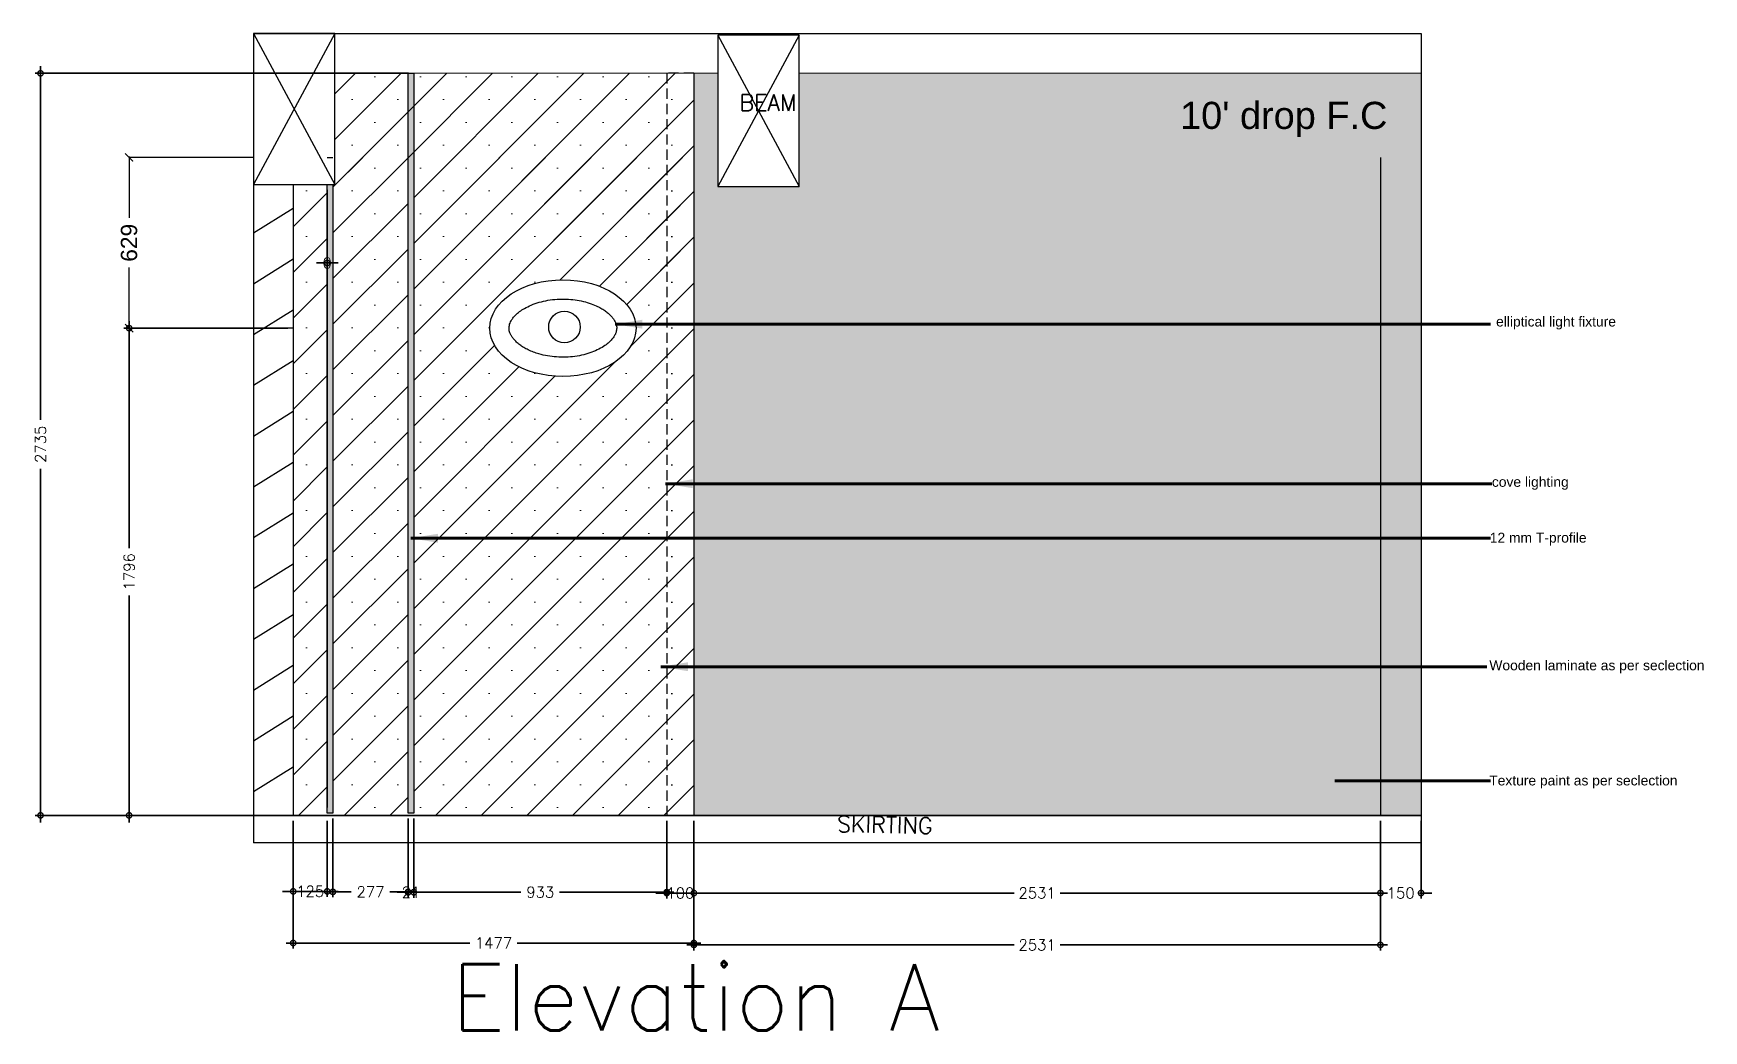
# Model space of a CAD drawing. Header units: millimetres. Extents: x 1464389 to 1998638, y -29162 to 256806.
# Drawn here: x 1541103 to 1547260, y 135130 to 138806 of the extents above; entities that cross this region are included whole.
import ezdxf

# ---------------------------------------------------------------- set-up
doc = ezdxf.new("R2010")
doc.units = ezdxf.units.MM
doc.header["$LTSCALE"] = 15
doc.header["$PDMODE"] = 35
doc.linetypes.add('DASHED2', pattern=[0.375, 0.25, -0.125])
doc.layers.get('0').update_dxf_attribs({"lineweight": 5})
for name, color, linetype in [('A-ELEV-XTHK', 2, 'Continuous'), ('Layer 1', 7, 'Continuous'), ('Text', 250, 'Continuous')]:
    doc.layers.add(name, color=color, linetype=linetype)
for name, color, linetype, lineweight in [('dimension', 1, 'Continuous', 25), ('false ceiling', 124, 'Continuous', 9), ('Furnituree', 11, 'Continuous', 35), ('leader', 10, 'Continuous', 18), ('ledge wall line', 252, 'Continuous', 13), ('LS_DR_TEXT', 7, 'Continuous', 13)]:
    doc.layers.add(name, color=color, linetype=linetype, lineweight=lineweight)
doc.styles.add('ARIAL', font='arial.ttf')
doc.styles.add('ROMANS', font='romans.shx')
doc.dimstyles.new('MD50', dxfattribs={"dimscale": 50, "dimtxt": 1.9, "dimasz": 1.3, "dimexe": 1.3, "dimexo": 2.38, "dimgap": 1, "dimtad": 1, "dimdec": 0, "dimzin": 3, "dimdsep": 46, "dimtxsty": 'ROMANS', "dimblk": 'OBLIQUE', "dimcen": -1.9, "dimdle": 1.3, "dimclrd": 150, "dimclre": 150, "dimclrt": 256, "dimadec": 0, "dimazin": 0, "dimtfac": 1, "dimtdec": 0, "dimtix": 1, "dimtmove": 2, "dimatfit": 3, "dimfxl": 1, "dimtolj": 1, "dimtzin": 3, "dimarcsym": 0})
doc.dimstyles.new('SC-25', dxfattribs={"dimtxt": 60, "dimasz": 30, "dimexe": 0, "dimexo": 0, "dimgap": 25, "dimtad": 0, "dimdec": 0, "dimzin": 0, "dimdsep": 46, "dimtxsty": 'ARIAL', "dimblk": 'ARCHTICK', "dimcen": 0.09, "dimdle": 3, "dimclrd": 251, "dimclre": 251, "dimclrt": 1, "dimadec": 0, "dimazin": 0, "dimtfac": 1, "dimtdec": 0, "dimtofl": 0, "dimtmove": 0, "dimatfit": 2, "dimfxl": 100, "dimtolj": 1, "dimtzin": 0, "dimarcsym": 0})
pattern_1 = [(45, (796692.12, 358718.49), (-84.189901, 84.189901), []), (45, (796776.31, 358718.49), (-84.189901, 84.189901), [0, -119.0625])]

# ---------------------------------------------------------------- blocks, each defined once
blk = doc.blocks.new('_DotSmall')
at = {"color": 0, "linetype": 'ByBlock', "const_width": 0.5}
blk.add_lwpolyline([(-0.0625, 0, 1), (0.0625, 0, 1)], format="xyb", close=True, dxfattribs=at)
blk = doc.blocks.new('*D2158')
at = {"layer": 'Defpoints', "color": 0, "ltscale": 0.25, "transparency": 16777216}
for p in [(1542061, 137719.4), (1541456.1, 135923.3), (1543055.2, 135923.3)]:
    blk.add_point(p, dxfattribs=at)
at = {"layer": 'Furnituree', "ltscale": 0.25, "transparency": 16777216}
for p, q in [((1541456.1, 137745.4), (1541456.1, 136908.9)), ((1541456.1, 135897.3), (1541456.1, 136733.7))]:
    blk.add_line(p, q, dxfattribs=at)
at = {"layer": 'Furnituree', "color": 8, "ltscale": 0.25, "transparency": 16777216}
for p, q in [((1542041, 137719.4), (1541436.1, 137719.4)), ((1543035.2, 135923.3), (1541436.1, 135923.3))]:
    blk.add_line(p, q, dxfattribs=at)
at = {"layer": 'Furnituree', "ltscale": 0.25, "transparency": 16777216, "xscale": 40, "yscale": 40, "zscale": 40}
for p, rotation in [((1541456.1, 137719.4), 90), ((1541456.1, 135923.3), 270)]:
    blk.add_blockref('_DotSmall', p, dxfattribs=dict(at, rotation=rotation))
at = {"layer": 'Furnituree', "color": 1, "ltscale": 0.25, "transparency": 16777216, "insert": (1541456.1, 136821.3), "char_height": 40, "attachment_point": 5, "rotation": 90, "style": 'ROMANS'}
blk.add_mtext('\\A1;1796', dxfattribs=at)
blk = doc.blocks.new('_ArchTick')
at = {"color": 0, "linetype": 'ByBlock', "const_width": 0.15}
blk.add_lwpolyline([(-0.5, -0.5), (0.5, 0.5)], dxfattribs=at)
blk = doc.blocks.new('*D1597')
at = {"layer": 'Defpoints', "color": 0, "ltscale": 0.25, "transparency": 16777216}
for p in [(1541456.1, 138348.7), (1541914.6, 138348.7), (1542061, 137719.4)]:
    blk.add_point(p, dxfattribs=at)
at = {"layer": 'dimension', "color": 251, "lineweight": -2, "ltscale": 0.25, "transparency": 16777216}
for p, q in [((1541456.1, 138351.7), (1541456.1, 138125.5)), ((1541914.6, 138348.7), (1541456.1, 138348.7)), ((1541456.1, 137716.4), (1541456.1, 137942.5)), ((1542061, 137719.4), (1541456.1, 137719.4))]:
    blk.add_line(p, q, dxfattribs=at)
at = {"layer": 'dimension', "color": 251, "lineweight": -2, "ltscale": 0.25, "transparency": 16777216, "xscale": 30, "yscale": 30, "zscale": 30}
for p, rotation in [((1541456.1, 138348.7), 90), ((1541456.1, 137719.4), 270)]:
    blk.add_blockref('_ArchTick', p, dxfattribs=dict(at, rotation=rotation))
at = {"layer": 'dimension', "color": 1, "ltscale": 0.25, "transparency": 16777216, "insert": (1541456.1, 138034), "char_height": 60, "attachment_point": 5, "rotation": 90, "style": 'ARIAL'}
blk.add_mtext('\\A1;629', dxfattribs=at)
blk = doc.blocks.new('*D2159')
at = {"layer": 'Defpoints', "color": 0, "ltscale": 0.25, "transparency": 16777216}
for p in [(1542505.5, 138658.7), (1541129.6, 135923.3), (1542505.5, 135923.3)]:
    blk.add_point(p, dxfattribs=at)
at = {"layer": 'Furnituree', "color": 8, "ltscale": 0.25, "transparency": 16777216}
for p, q in [((1542485.5, 138658.7), (1541109.6, 138658.7)), ((1542485.5, 135923.3), (1541109.6, 135923.3))]:
    blk.add_line(p, q, dxfattribs=at)
at = {"layer": 'Furnituree', "ltscale": 0.25, "transparency": 16777216}
for p, q in [((1541129.6, 138684.7), (1541129.6, 137381.4)), ((1541129.6, 135897.3), (1541129.6, 137200.5))]:
    blk.add_line(p, q, dxfattribs=at)
at = {"layer": 'Furnituree', "ltscale": 0.25, "transparency": 16777216, "xscale": 40, "yscale": 40, "zscale": 40}
for p, rotation in [((1541129.6, 138658.7), 90), ((1541129.6, 135923.3), 270)]:
    blk.add_blockref('_DotSmall', p, dxfattribs=dict(at, rotation=rotation))
at = {"layer": 'Furnituree', "color": 1, "ltscale": 0.25, "transparency": 16777216, "insert": (1541129.6, 137291), "char_height": 40, "attachment_point": 5, "rotation": 90, "style": 'ROMANS'}
blk.add_mtext('\\A1;2735', dxfattribs=at)
blk = doc.blocks.new('*D2160')
at = {"layer": 'Defpoints', "color": 0, "ltscale": 0.25, "transparency": 16777216}
for p in [(1542061, 135923.3), (1542186.4, 135923.3), (1542186.4, 135643.1)]:
    blk.add_point(p, dxfattribs=at)
at = {"layer": 'Furnituree', "color": 8, "ltscale": 0.25, "transparency": 16777216}
for p, q in [((1542061, 135903.3), (1542061, 135623.1)), ((1542186.4, 135903.3), (1542186.4, 135623.1))]:
    blk.add_line(p, q, dxfattribs=at)
at = {"layer": 'Furnituree', "ltscale": 0.25, "transparency": 16777216}
for p, q in [((1542061, 135643.1), (1542021, 135643.1)), ((1542061, 135643.1), (1542186.4, 135643.1)), ((1542186.4, 135643.1), (1542226.4, 135643.1))]:
    blk.add_line(p, q, dxfattribs=at)
at = {"layer": 'Furnituree', "ltscale": 0.25, "transparency": 16777216, "xscale": 40, "yscale": 40, "zscale": 40}
blk.add_blockref('_DotSmall', (1542061, 135643.1), dxfattribs=at)
at = {"layer": 'Furnituree', "ltscale": 0.25, "transparency": 16777216, "xscale": 40, "yscale": 40, "zscale": 40, "rotation": 180}
blk.add_blockref('_DotSmall', (1542186.4, 135643.1), dxfattribs=at)
at = {"layer": 'Furnituree', "color": 1, "ltscale": 0.25, "transparency": 16777216, "insert": (1542123.7, 135643.1), "char_height": 40, "attachment_point": 5, "style": 'ROMANS'}
blk.add_mtext('\\A1;125', dxfattribs=at)
blk = doc.blocks.new('*D2161')
at = {"layer": 'Defpoints', "color": 0, "ltscale": 0.25, "transparency": 16777216}
for p in [(1542186.4, 138248.7), (1542186.4, 137959.6), (1542186.4, 135932)]:
    blk.add_point(p, dxfattribs=at)
at = {"layer": 'Furnituree', "color": 8, "ltscale": 0.25, "transparency": 16777216}
for p, q in [((1542186.4, 138228.7), (1542186.4, 137939.6)), ((1542186.4, 135952), (1542186.4, 137979.6))]:
    blk.add_line(p, q, dxfattribs=at)
at = {"layer": 'Furnituree', "ltscale": 0.25, "transparency": 16777216}
for q in [(1542146.4, 137959.6), (1542226.4, 137959.6)]:
    blk.add_line((1542186.4, 137959.6), q, dxfattribs=at)
at = {"layer": 'Furnituree', "ltscale": 0.25, "transparency": 16777216, "xscale": 40, "yscale": 40, "zscale": 40}
blk.add_blockref('_DotSmall', (1542186.4, 137959.6), dxfattribs=at)
at = {"layer": 'Furnituree', "ltscale": 0.25, "transparency": 16777216, "xscale": 40, "yscale": 40, "zscale": 40, "rotation": 180}
blk.add_blockref('_DotSmall', (1542186.4, 137959.6), dxfattribs=at)
at = {"layer": 'Furnituree', "color": 1, "ltscale": 0.25, "transparency": 16777216, "insert": (1542186.4, 137959.6), "char_height": 40, "attachment_point": 5, "style": 'ROMANS'}
blk.add_mtext('\\A1;0', dxfattribs=at)
blk = doc.blocks.new('*D2162')
at = {"layer": 'Defpoints', "color": 0, "ltscale": 0.25, "transparency": 16777216}
for p in [(1542207.4, 135932), (1542484.5, 135932), (1542484.5, 135641.3)]:
    blk.add_point(p, dxfattribs=at)
at = {"layer": 'Furnituree', "color": 8, "ltscale": 0.25, "transparency": 16777216}
for p, q in [((1542207.4, 135912), (1542207.4, 135621.3)), ((1542484.5, 135912), (1542484.5, 135621.3))]:
    blk.add_line(p, q, dxfattribs=at)
at = {"layer": 'Furnituree', "ltscale": 0.25, "transparency": 16777216}
for p, q in [((1542181.4, 135641.3), (1542274.5, 135641.3)), ((1542510.5, 135641.3), (1542417.4, 135641.3))]:
    blk.add_line(p, q, dxfattribs=at)
at = {"layer": 'Furnituree', "ltscale": 0.25, "transparency": 16777216, "xscale": 40, "yscale": 40, "zscale": 40, "rotation": 180}
blk.add_blockref('_DotSmall', (1542207.4, 135641.3), dxfattribs=at)
at = {"layer": 'Furnituree', "ltscale": 0.25, "transparency": 16777216, "xscale": 40, "yscale": 40, "zscale": 40}
blk.add_blockref('_DotSmall', (1542484.5, 135641.3), dxfattribs=at)
at = {"layer": 'Furnituree', "color": 1, "ltscale": 0.25, "transparency": 16777216, "insert": (1542345.9, 135641.3), "char_height": 40, "attachment_point": 5, "style": 'ROMANS'}
blk.add_mtext('\\A1;277', dxfattribs=at)
blk = doc.blocks.new('*D2163')
at = {"layer": 'Defpoints', "color": 0, "ltscale": 0.25, "transparency": 16777216}
for p in [(1542484.5, 135932), (1542505.5, 135932), (1542505.5, 135639.7)]:
    blk.add_point(p, dxfattribs=at)
at = {"layer": 'Furnituree', "color": 8, "ltscale": 0.25, "transparency": 16777216}
for p, q in [((1542484.5, 135912), (1542484.5, 135619.7)), ((1542505.5, 135912), (1542505.5, 135619.7))]:
    blk.add_line(p, q, dxfattribs=at)
at = {"layer": 'Furnituree', "ltscale": 0.25, "transparency": 16777216}
for p, q in [((1542484.5, 135639.7), (1542444.5, 135639.7)), ((1542484.5, 135639.7), (1542505.5, 135639.7)), ((1542505.5, 135639.7), (1542545.5, 135639.7))]:
    blk.add_line(p, q, dxfattribs=at)
at = {"layer": 'Furnituree', "ltscale": 0.25, "transparency": 16777216, "xscale": 40, "yscale": 40, "zscale": 40}
blk.add_blockref('_DotSmall', (1542484.5, 135639.7), dxfattribs=at)
at = {"layer": 'Furnituree', "ltscale": 0.25, "transparency": 16777216, "xscale": 40, "yscale": 40, "zscale": 40, "rotation": 180}
blk.add_blockref('_DotSmall', (1542505.5, 135639.7), dxfattribs=at)
at = {"layer": 'Furnituree', "color": 1, "ltscale": 0.25, "transparency": 16777216, "insert": (1542495, 135639.7), "char_height": 40, "attachment_point": 5, "style": 'ROMANS'}
blk.add_mtext('\\A1;21', dxfattribs=at)
blk = doc.blocks.new('*D2164')
at = {"layer": 'Defpoints', "color": 0, "ltscale": 0.25, "transparency": 16777216}
for p in [(1542505.5, 135923.3), (1543438.1, 135923.3), (1543438.1, 135640.4)]:
    blk.add_point(p, dxfattribs=at)
at = {"layer": 'Furnituree', "color": 8, "ltscale": 0.25, "transparency": 16777216}
for p, q in [((1542505.5, 135903.3), (1542505.5, 135620.4)), ((1543438.1, 135903.3), (1543438.1, 135620.4))]:
    blk.add_line(p, q, dxfattribs=at)
at = {"layer": 'Furnituree', "ltscale": 0.25, "transparency": 16777216}
for p, q in [((1542479.5, 135640.4), (1542900.3, 135640.4)), ((1543464.1, 135640.4), (1543043.2, 135640.4))]:
    blk.add_line(p, q, dxfattribs=at)
at = {"layer": 'Furnituree', "ltscale": 0.25, "transparency": 16777216, "xscale": 40, "yscale": 40, "zscale": 40, "rotation": 180}
blk.add_blockref('_DotSmall', (1542505.5, 135640.4), dxfattribs=at)
at = {"layer": 'Furnituree', "ltscale": 0.25, "transparency": 16777216, "xscale": 40, "yscale": 40, "zscale": 40}
blk.add_blockref('_DotSmall', (1543438.1, 135640.4), dxfattribs=at)
at = {"layer": 'Furnituree', "color": 1, "ltscale": 0.25, "transparency": 16777216, "insert": (1542971.8, 135640.4), "char_height": 40, "attachment_point": 5, "style": 'ROMANS'}
blk.add_mtext('\\A1;933', dxfattribs=at)
blk = doc.blocks.new('*D2165')
at = {"layer": 'Defpoints', "color": 0, "ltscale": 0.25, "transparency": 16777216}
for p in [(1543438.1, 135923.3), (1543538.1, 135923.3), (1543538.1, 135637)]:
    blk.add_point(p, dxfattribs=at)
at = {"layer": 'Furnituree', "color": 8, "ltscale": 0.25, "transparency": 16777216}
for p, q in [((1543438.1, 135903.3), (1543438.1, 135617)), ((1543538.1, 135903.3), (1543538.1, 135617))]:
    blk.add_line(p, q, dxfattribs=at)
at = {"layer": 'Furnituree', "ltscale": 0.25, "transparency": 16777216}
for p, q in [((1543438.1, 135637), (1543398.1, 135637)), ((1543438.1, 135637), (1543538.1, 135637)), ((1543538.1, 135637), (1543578.1, 135637))]:
    blk.add_line(p, q, dxfattribs=at)
at = {"layer": 'Furnituree', "ltscale": 0.25, "transparency": 16777216, "xscale": 40, "yscale": 40, "zscale": 40}
blk.add_blockref('_DotSmall', (1543438.1, 135637), dxfattribs=at)
at = {"layer": 'Furnituree', "ltscale": 0.25, "transparency": 16777216, "xscale": 40, "yscale": 40, "zscale": 40, "rotation": 180}
blk.add_blockref('_DotSmall', (1543538.1, 135637), dxfattribs=at)
at = {"layer": 'Furnituree', "color": 1, "ltscale": 0.25, "transparency": 16777216, "insert": (1543488.1, 135637), "char_height": 40, "attachment_point": 5, "style": 'ROMANS'}
blk.add_mtext('\\A1;100', dxfattribs=at)
blk = doc.blocks.new('*D2166')
at = {"layer": 'Defpoints', "color": 0, "ltscale": 0.25, "transparency": 16777216}
for p in [(1543538.1, 135923.3), (1546068.8, 135923.3), (1546068.8, 135637)]:
    blk.add_point(p, dxfattribs=at)
at = {"layer": 'Furnituree', "color": 8, "ltscale": 0.25, "transparency": 16777216}
for p, q in [((1543538.1, 135903.3), (1543538.1, 135617)), ((1546068.8, 135903.3), (1546068.8, 135617))]:
    blk.add_line(p, q, dxfattribs=at)
at = {"layer": 'Furnituree', "ltscale": 0.25, "transparency": 16777216}
for p, q in [((1543512.1, 135637), (1544718.7, 135637)), ((1546094.8, 135637), (1544888.2, 135637))]:
    blk.add_line(p, q, dxfattribs=at)
at = {"layer": 'Furnituree', "ltscale": 0.25, "transparency": 16777216, "xscale": 40, "yscale": 40, "zscale": 40, "rotation": 180}
blk.add_blockref('_DotSmall', (1543538.1, 135637), dxfattribs=at)
at = {"layer": 'Furnituree', "ltscale": 0.25, "transparency": 16777216, "xscale": 40, "yscale": 40, "zscale": 40}
blk.add_blockref('_DotSmall', (1546068.8, 135637), dxfattribs=at)
at = {"layer": 'Furnituree', "color": 1, "ltscale": 0.25, "transparency": 16777216, "insert": (1544803.4, 135637), "char_height": 40, "attachment_point": 5, "style": 'ROMANS'}
blk.add_mtext('\\A1;2531', dxfattribs=at)
blk = doc.blocks.new('*D2167')
at = {"layer": 'Defpoints', "color": 0, "ltscale": 0.25, "transparency": 16777216}
for p in [(1546068.8, 135923.3), (1546218.8, 135923.3), (1546218.8, 135637)]:
    blk.add_point(p, dxfattribs=at)
at = {"layer": 'Furnituree', "color": 8, "ltscale": 0.25, "transparency": 16777216}
for p, q in [((1546068.8, 135903.3), (1546068.8, 135617)), ((1546218.8, 135903.3), (1546218.8, 135617))]:
    blk.add_line(p, q, dxfattribs=at)
at = {"layer": 'Furnituree', "ltscale": 0.25, "transparency": 16777216}
for p, q in [((1546068.8, 135637), (1546028.8, 135637)), ((1546068.8, 135637), (1546075.2, 135637)), ((1546218.8, 135637), (1546212.4, 135637)), ((1546218.8, 135637), (1546258.8, 135637))]:
    blk.add_line(p, q, dxfattribs=at)
at = {"layer": 'Furnituree', "ltscale": 0.25, "transparency": 16777216, "xscale": 40, "yscale": 40, "zscale": 40}
blk.add_blockref('_DotSmall', (1546068.8, 135637), dxfattribs=at)
at = {"layer": 'Furnituree', "ltscale": 0.25, "transparency": 16777216, "xscale": 40, "yscale": 40, "zscale": 40, "rotation": 180}
blk.add_blockref('_DotSmall', (1546218.8, 135637), dxfattribs=at)
at = {"layer": 'Furnituree', "color": 1, "ltscale": 0.25, "transparency": 16777216, "insert": (1546143.8, 135637), "char_height": 40, "attachment_point": 5, "style": 'ROMANS'}
blk.add_mtext('\\A1;150', dxfattribs=at)
blk = doc.blocks.new('*D1598')
at = {"layer": 'Defpoints', "color": 0, "ltscale": 0.25, "transparency": 16777216}
for p in [(1542061, 135923.3), (1543538.1, 135923.3), (1543538.1, 135452.8)]:
    blk.add_point(p, dxfattribs=at)
at = {"layer": 'Furnituree', "color": 8, "ltscale": 0.25, "transparency": 16777216}
for p, q in [((1542061, 135903.3), (1542061, 135432.8)), ((1543538.1, 135903.3), (1543538.1, 135432.8))]:
    blk.add_line(p, q, dxfattribs=at)
at = {"layer": 'Furnituree', "ltscale": 0.25, "transparency": 16777216}
for p, q in [((1542035, 135452.8), (1542711.9, 135452.8)), ((1543564.1, 135452.8), (1542887.2, 135452.8))]:
    blk.add_line(p, q, dxfattribs=at)
at = {"layer": 'Furnituree', "ltscale": 0.25, "transparency": 16777216, "xscale": 40, "yscale": 40, "zscale": 40, "rotation": 180}
blk.add_blockref('_DotSmall', (1542061, 135452.8), dxfattribs=at)
at = {"layer": 'Furnituree', "ltscale": 0.25, "transparency": 16777216, "xscale": 40, "yscale": 40, "zscale": 40}
blk.add_blockref('_DotSmall', (1543538.1, 135452.8), dxfattribs=at)
at = {"layer": 'Furnituree', "color": 1, "ltscale": 0.25, "transparency": 16777216, "insert": (1542799.5, 135452.8), "char_height": 40, "attachment_point": 5, "style": 'ROMANS'}
blk.add_mtext('\\A1;1477', dxfattribs=at)
blk = doc.blocks.new('*D1599')
at = {"layer": 'Defpoints', "color": 0, "ltscale": 0.25, "transparency": 16777216}
for p in [(1543538.1, 135923.3), (1546068.8, 135923.3), (1546068.8, 135445.8)]:
    blk.add_point(p, dxfattribs=at)
at = {"layer": 'Furnituree', "color": 8, "ltscale": 0.25, "transparency": 16777216}
for p, q in [((1543538.1, 135903.3), (1543538.1, 135425.8)), ((1546068.8, 135903.3), (1546068.8, 135425.8))]:
    blk.add_line(p, q, dxfattribs=at)
at = {"layer": 'Furnituree', "ltscale": 0.25, "transparency": 16777216}
for p, q in [((1543512.1, 135445.8), (1544718.7, 135445.8)), ((1546094.8, 135445.8), (1544888.2, 135445.8))]:
    blk.add_line(p, q, dxfattribs=at)
at = {"layer": 'Furnituree', "ltscale": 0.25, "transparency": 16777216, "xscale": 40, "yscale": 40, "zscale": 40, "rotation": 180}
blk.add_blockref('_DotSmall', (1543538.1, 135445.8), dxfattribs=at)
at = {"layer": 'Furnituree', "ltscale": 0.25, "transparency": 16777216, "xscale": 40, "yscale": 40, "zscale": 40}
blk.add_blockref('_DotSmall', (1546068.8, 135445.8), dxfattribs=at)
at = {"layer": 'Furnituree', "color": 1, "ltscale": 0.25, "transparency": 16777216, "insert": (1544803.4, 135445.8), "char_height": 40, "attachment_point": 5, "style": 'ROMANS'}
blk.add_mtext('\\A1;2531', dxfattribs=at)
blk = doc.blocks.new('_Oblique')
at = {"color": 0, "linetype": 'ByBlock', "lineweight": -2}
blk.add_line((-0.5, -0.5), (0.5, 0.5), dxfattribs=at)

msp = doc.modelspace()

# ---------------------------------------------------------------- hatches: boundary and pattern name
at = {"layer": 'Layer 1', "ltscale": 0.25, "true_color": 0xae9142}
h = msp.add_hatch(color=55, dxfattribs=at)
h.dxf.hatch_style = 1
h.paths.add_polyline_path([(1542505.5, 138658.7), (1542484.5, 138658.7), (1542484.5, 135932), (1542505.5, 135932)])
at = {"layer": 'Layer 1', "ltscale": 0.25}
h = msp.add_hatch(dxfattribs=at)
h.set_pattern_fill('SACNCR', color=36, scale=50)
h.set_pattern_definition(pattern_1)
h.paths.add_polyline_path([(1543538.1, 138348.7), (1543438.1, 138348.7), (1543438.1, 135923.3), (1543538.1, 135923.3)])
at = {"layer": 'Layer 1', "ltscale": 0.25, "true_color": 0xae9142}
h = msp.add_hatch(color=55, dxfattribs=at)
h.dxf.hatch_style = 1
h.paths.add_polyline_path([(1542207.4, 138248.7), (1542186.4, 138248.7), (1542186.4, 137928.9, 0.008087), (1542207.4, 137931.5)])
h.paths.add_polyline_path([(1542207.4, 137931.5, -0.008087), (1542186.4, 137928.9), (1542186.4, 135932), (1542207.4, 135932)])
at = {"layer": 'ledge wall line', "ltscale": 0.25}
h = msp.add_hatch(dxfattribs=at)
h.set_pattern_fill('SACNCR', color=36, scale=50)
h.set_pattern_definition(pattern_1)
h.paths.add_polyline_path([(1543438.1, 138658.7), (1542214.6, 138658.7), (1542214.6, 138248.7), (1542207.4, 138248.7), (1542207.4, 135932), (1542186.4, 135932), (1542186.4, 138248.7), (1542061, 138248.7), (1542061, 135923.3), (1543438.1, 135923.3)])
edge = h.paths.add_edge_path(flags=16)
edge.add_ellipse((1543055.2, 137719.4), major_axis=(-269.6, 0), ratio=0.661404, start_angle=0, end_angle=360)
h.paths.add_polyline_path([(1542505.5, 138348.7), (1542505.5, 135932), (1542484.5, 135932), (1542484.5, 138348.7)], flags=16)
edge = h.paths.add_edge_path(flags=0)
edge.add_spline(control_points=[(1543055.2, 137826.5), (1543048.2, 137826.5), (1543041.2, 137826.3), (1543022.7, 137825.2), (1543011.3, 137823.8), (1542989.2, 137820.1), (1542978.4, 137817.7), (1542957.8, 137811.8), (1542948, 137808.4), (1542929.7, 137800.7), (1542921.1, 137796.5), (1542906.9, 137788.3), (1542901.1, 137784.4), (1542890.4, 137776.5), (1542885.7, 137772.4), (1542877.4, 137764.3), (1542873.9, 137760.2), (1542868.4, 137753), (1542866.3, 137749.8), (1542862.8, 137743.6), (1542861.4, 137740.6), (1542859.2, 137734.8), (1542858.4, 137732.1), (1542857.2, 137726.8), (1542856.9, 137724.2), (1542856.7, 137719.1), (1542856.8, 137716.5), (1542857.4, 137711.3), (1542857.9, 137708.7), (1542859.4, 137703.2), (1542860.5, 137700.4), (1542863.2, 137694.4), (1542864.9, 137691.3), (1542869, 137684.9), (1542871.4, 137681.7), (1542877, 137675), (1542880.3, 137671.6), (1542887.6, 137664.8), (1542891.7, 137661.4), (1542900.6, 137654.7), (1542905.5, 137651.4), (1542916, 137645.1), (1542921.7, 137642.1), (1542933.6, 137636.4), (1542939.9, 137633.7), (1542953.1, 137628.7), (1542960, 137626.4), (1542977.2, 137621.4), (1542987.8, 137619), (1543009.5, 137615.2), (1543020.6, 137613.8), (1543043.2, 137612.3), (1543054.6, 137612.1), (1543077.3, 137612.8), (1543088.5, 137613.7), (1543110.6, 137616.7), (1543121.4, 137618.8), (1543142.2, 137623.8), (1543152.2, 137626.9), (1543171.1, 137633.8), (1543179.9, 137637.7), (1543196.2, 137646.1), (1543203.7, 137650.6), (1543215.7, 137659), (1543220.6, 137662.9), (1543229.2, 137670.6), (1543232.9, 137674.5), (1543239.4, 137682.2), (1543242.1, 137685.9), (1543246.5, 137693.2), (1543248.3, 137696.6), (1543250.7, 137702.7), (1543251.6, 137705.4), (1543252.8, 137710.5), (1543253.2, 137712.9), (1543253.6, 137717.8), (1543253.7, 137720.2), (1543253.3, 137725.1), (1543253, 137727.5), (1543251.8, 137732.6), (1543251, 137735.2), (1543248.9, 137740.7), (1543247.6, 137743.5), (1543244.3, 137749.4), (1543242.4, 137752.4), (1543237.8, 137758.6), (1543235.1, 137761.8), (1543229.1, 137768.2), (1543225.7, 137771.4), (1543218.1, 137777.8), (1543214, 137781), (1543205, 137787.2), (1543200.1, 137790.3), (1543189.8, 137796.1), (1543184.3, 137798.9), (1543170.2, 137805.3), (1543161.5, 137808.7), (1543142.9, 137814.7), (1543133.2, 137817.3), (1543113.1, 137821.6), (1543102.7, 137823.3), (1543081.6, 137825.7), (1543070.9, 137826.3), (1543058.5, 137826.5), (1543056.8, 137826.5), (1543055.2, 137826.5)], knot_values=[-1.570796, -1.570796, -1.570796, -1.570796, -1.476364, -1.476364, -1.320419, -1.320419, -1.164474, -1.164474, -1.008528, -1.008528, -0.852583, -0.852583, -0.723272, -0.723272, -0.593961, -0.593961, -0.46465, -0.46465, -0.35636, -0.35636, -0.248069, -0.248069, -0.139779, -0.139779, -0.031488, -0.031488, 0.076802, 0.076802, 0.185093, 0.185093, 0.293383, 0.293383, 0.401674, 0.401674, 0.509965, 0.509965, 0.618255, 0.618255, 0.726546, 0.726546, 0.834836, 0.834836, 0.943127, 0.943127, 1.051417, 1.051417, 1.159708, 1.159708, 1.312829, 1.312829, 1.465951, 1.465951, 1.619072, 1.619072, 1.772194, 1.772194, 1.925316, 1.925316, 2.078437, 2.078437, 2.231559, 2.231559, 2.38468, 2.38468, 2.508453, 2.508453, 2.632227, 2.632227, 2.756, 2.756, 2.879773, 2.879773, 2.982297, 2.982297, 3.08482, 3.08482, 3.187344, 3.187344, 3.289868, 3.289868, 3.392391, 3.392391, 3.494915, 3.494915, 3.597438, 3.597438, 3.699962, 3.699962, 3.802485, 3.802485, 3.905009, 3.905009, 4.007532, 4.007532, 4.110056, 4.110056, 4.255084, 4.255084, 4.400111, 4.400111, 4.545139, 4.545139, 4.690167, 4.690167, 4.712389, 4.712389, 4.712389, 4.712389], degree=3, periodic=0)
h.paths.add_polyline_path([(1543119.2, 137723.3, -1), (1543002.8, 137723.3, -1)], flags=0)
h.paths.add_polyline_path([(1543538.1, 138658.7), (1543438.1, 138658.7), (1543438.1, 135923.3), (1543538.1, 135923.3)])
at = {"layer": 'ledge wall line', "ltscale": 0.25, "true_color": 0xe5e878}
h = msp.add_hatch(color=61, dxfattribs=at)
h.dxf.hatch_style = 1
h.paths.add_polyline_path([(1546218.8, 138658.7), (1543926.5, 138658.7), (1543926.5, 138242), (1543626.5, 138242), (1543626.5, 138342), (1543626.5, 138658.7), (1543538.1, 138658.7), (1543538.1, 135923.3), (1546218.8, 135923.3)])
h.paths.add_polyline_path([(1545310.8, 138397.4), (1546125.2, 138397.4), (1546125.2, 138603.5), (1545310.8, 138603.5)], flags=24)
at = {"layer": 'ledge wall line', "ltscale": 0.25}
h = msp.add_hatch(dxfattribs=at)
h.set_pattern_fill('SACNCR', color=36, scale=50)
h.set_pattern_definition(pattern_1)
edge = h.paths.add_edge_path(flags=16)
edge.add_ellipse((1543055.2, 137719.4), major_axis=(-269.6, 0), ratio=0.661404, start_angle=0, end_angle=360)
edge = h.paths.add_edge_path(flags=0)
edge.add_spline(control_points=[(1543055.2, 137826.5), (1543048.2, 137826.5), (1543041.2, 137826.3), (1543022.7, 137825.2), (1543011.3, 137823.8), (1542989.2, 137820.1), (1542978.4, 137817.7), (1542957.8, 137811.8), (1542948, 137808.4), (1542929.7, 137800.7), (1542921.1, 137796.5), (1542906.9, 137788.3), (1542901.1, 137784.4), (1542890.4, 137776.5), (1542885.7, 137772.4), (1542877.4, 137764.3), (1542873.9, 137760.2), (1542868.4, 137753), (1542866.3, 137749.8), (1542862.8, 137743.6), (1542861.4, 137740.6), (1542859.2, 137734.8), (1542858.4, 137732.1), (1542857.2, 137726.8), (1542856.9, 137724.2), (1542856.7, 137719.1), (1542856.8, 137716.5), (1542857.4, 137711.3), (1542857.9, 137708.7), (1542859.4, 137703.2), (1542860.5, 137700.4), (1542863.2, 137694.4), (1542864.9, 137691.3), (1542869, 137684.9), (1542871.4, 137681.7), (1542877, 137675), (1542880.3, 137671.6), (1542887.6, 137664.8), (1542891.7, 137661.4), (1542900.6, 137654.7), (1542905.5, 137651.4), (1542916, 137645.1), (1542921.7, 137642.1), (1542933.6, 137636.4), (1542939.9, 137633.7), (1542953.1, 137628.7), (1542960, 137626.4), (1542977.2, 137621.4), (1542987.8, 137619), (1543009.5, 137615.2), (1543020.6, 137613.8), (1543043.2, 137612.3), (1543054.6, 137612.1), (1543077.3, 137612.8), (1543088.5, 137613.7), (1543110.6, 137616.7), (1543121.4, 137618.8), (1543142.2, 137623.8), (1543152.2, 137626.9), (1543171.1, 137633.8), (1543179.9, 137637.7), (1543196.2, 137646.1), (1543203.7, 137650.6), (1543215.7, 137659), (1543220.6, 137662.9), (1543229.2, 137670.6), (1543232.9, 137674.5), (1543239.4, 137682.2), (1543242.1, 137685.9), (1543246.5, 137693.2), (1543248.3, 137696.6), (1543250.7, 137702.7), (1543251.6, 137705.4), (1543252.8, 137710.5), (1543253.2, 137712.9), (1543253.6, 137717.8), (1543253.7, 137720.2), (1543253.3, 137725.1), (1543253, 137727.5), (1543251.8, 137732.6), (1543251, 137735.2), (1543248.9, 137740.7), (1543247.6, 137743.5), (1543244.3, 137749.4), (1543242.4, 137752.4), (1543237.8, 137758.6), (1543235.1, 137761.8), (1543229.1, 137768.2), (1543225.7, 137771.4), (1543218.1, 137777.8), (1543214, 137781), (1543205, 137787.2), (1543200.1, 137790.3), (1543189.8, 137796.1), (1543184.3, 137798.9), (1543170.2, 137805.3), (1543161.5, 137808.7), (1543142.9, 137814.7), (1543133.2, 137817.3), (1543113.1, 137821.6), (1543102.7, 137823.3), (1543081.6, 137825.7), (1543070.9, 137826.3), (1543058.5, 137826.5), (1543056.8, 137826.5), (1543055.2, 137826.5)], knot_values=[-1.570796, -1.570796, -1.570796, -1.570796, -1.476364, -1.476364, -1.320419, -1.320419, -1.164474, -1.164474, -1.008528, -1.008528, -0.852583, -0.852583, -0.723272, -0.723272, -0.593961, -0.593961, -0.46465, -0.46465, -0.35636, -0.35636, -0.248069, -0.248069, -0.139779, -0.139779, -0.031488, -0.031488, 0.076802, 0.076802, 0.185093, 0.185093, 0.293383, 0.293383, 0.401674, 0.401674, 0.509965, 0.509965, 0.618255, 0.618255, 0.726546, 0.726546, 0.834836, 0.834836, 0.943127, 0.943127, 1.051417, 1.051417, 1.159708, 1.159708, 1.312829, 1.312829, 1.465951, 1.465951, 1.619072, 1.619072, 1.772194, 1.772194, 1.925316, 1.925316, 2.078437, 2.078437, 2.231559, 2.231559, 2.38468, 2.38468, 2.508453, 2.508453, 2.632227, 2.632227, 2.756, 2.756, 2.879773, 2.879773, 2.982297, 2.982297, 3.08482, 3.08482, 3.187344, 3.187344, 3.289868, 3.289868, 3.392391, 3.392391, 3.494915, 3.494915, 3.597438, 3.597438, 3.699962, 3.699962, 3.802485, 3.802485, 3.905009, 3.905009, 4.007532, 4.007532, 4.110056, 4.110056, 4.255084, 4.255084, 4.400111, 4.400111, 4.545139, 4.545139, 4.690167, 4.690167, 4.712389, 4.712389, 4.712389, 4.712389], degree=3, periodic=0)
h.paths.add_polyline_path([(1543002.8, 137723.3, -1), (1543119.2, 137723.3, -1)], flags=0)
h.paths.add_polyline_path([(1542186.4, 138248.7), (1542061, 138248.7), (1542061, 135923.3), (1543438.1, 135923.3), (1543438.1, 138348.7), (1542505.5, 138348.7), (1542505.5, 135932), (1542484.5, 135932), (1542484.5, 138348.7), (1542207.4, 138348.7), (1542207.4, 135932), (1542186.4, 135932)])

# ---------------------------------------------------------------- linework, layer by layer
at = {"layer": 'A-ELEV-XTHK', "color": 252, "linetype": 'DASHED2', "ltscale": 10, "true_color": 0x939598}
msp.add_lwpolyline([(1543538.1, 138658.7), (1543438.1, 138658.7), (1543438.1, 135923.3)], dxfattribs=at)
at = {"layer": 'false ceiling', "ltscale": 0.25}
for p, q in [((1542214.6, 138658.7), (1543626.5, 138658.7)), ((1543926.5, 138658.7), (1546218.8, 138658.7))]:
    msp.add_line(p, q, dxfattribs=at)
at = {"layer": 'Layer 1', "ltscale": 0.25}
for p, q in [((1541914.8, 138805.5), (1541914.8, 135821.7)), ((1541914.8, 138805.5), (1546218.8, 138805.5)), ((1546218.8, 138805.5), (1546218.8, 135821.7)), ((1546068.8, 138348.7), (1546068.8, 135923.3)), ((1542061, 138248.7), (1542061, 135923.3)), ((1541914.8, 135923.3), (1546218.8, 135923.3)), ((1541914.8, 135923.3), (1546218.8, 135923.3)), ((1546218.8, 135923.3), (1541914.8, 135923.3)), ((1546218.8, 135821.7), (1541914.8, 135821.7))]:
    msp.add_line(p, q, dxfattribs=at)
at = {"layer": 'Layer 1', "color": 8, "linetype": 'Continuous', "ltscale": 0.25}
for p, q in [((1542061, 138160.3), (1541914.8, 138068.9)), ((1542061, 137973.1), (1541914.8, 137881.8)), ((1542061, 137785.9), (1541914.8, 137694.6)), ((1542061, 137598.7), (1541914.8, 137507.4)), ((1542061, 137411.5), (1541914.8, 137320.2)), ((1542061, 137224.3), (1541914.8, 137133)), ((1542061, 137037.1), (1541914.8, 136945.8)), ((1542061, 136849.9), (1541914.8, 136758.6)), ((1542061, 136662.8), (1541914.8, 136571.4)), ((1542061, 136475.6), (1541914.8, 136384.2)), ((1542061, 136288.4), (1541914.8, 136197)), ((1542061, 136101.2), (1541914.8, 136009.8))]:
    msp.add_line(p, q, dxfattribs=at)
at = {"layer": 'Layer 1', "ltscale": 0.25}
for points in [[(1542214.6, 138248.7), (1542214.6, 138805.9), (1541914.6, 138805.9), (1541914.6, 138277.6)], [(1541914.6, 138805.9), (1542214.6, 138248.7)], [(1542214.6, 138805.9), (1541914.6, 138248.7)], [(1543926.5, 138242), (1543926.5, 138799.2), (1543626.5, 138799.2), (1543626.5, 138271)], [(1543626.5, 138799.2), (1543926.5, 138242)], [(1543926.5, 138799.2), (1543626.5, 138242)], [(1543538.1, 138658.7), (1543538.1, 135923.3)], [(1541914.6, 138348.7), (1541914.6, 138248.7), (1542214.6, 138248.7)], [(1542186.4, 138348.7), (1542207.4, 138348.7)], [(1543626.5, 138342), (1543626.5, 138242), (1543926.5, 138242)], [(1542207.4, 138248.7), (1542207.4, 135932), (1542186.4, 135932), (1542186.4, 138248.7)]]:
    msp.add_lwpolyline(points, dxfattribs=at)
msp.add_lwpolyline([(1542484.5, 138658.7), (1542505.5, 138658.7), (1542505.5, 135932), (1542484.5, 135932)], close=True, dxfattribs=at)
msp.add_circle((1543061, 137723.3), 58.2, dxfattribs=at)
msp.add_ellipse((1543055.2, 137719.4), major_axis=(-269.6, 0), ratio=0.661404, start_param=-1.570796, end_param=4.712389, dxfattribs=at)
msp.add_open_spline([(1543055.2, 137826.5), (1543048.2, 137826.5), (1543041.2, 137826.3), (1543022.7, 137825.2), (1543011.3, 137823.8), (1542989.2, 137820.1), (1542978.4, 137817.7), (1542957.8, 137811.8), (1542948, 137808.4), (1542929.7, 137800.7), (1542921.1, 137796.5), (1542906.9, 137788.3), (1542901.1, 137784.4), (1542890.4, 137776.5), (1542885.7, 137772.4), (1542877.4, 137764.3), (1542873.9, 137760.2), (1542868.4, 137753), (1542866.3, 137749.8), (1542862.8, 137743.6), (1542861.4, 137740.6), (1542859.2, 137734.8), (1542858.4, 137732.1), (1542857.2, 137726.8), (1542856.9, 137724.2), (1542856.7, 137719.1), (1542856.8, 137716.5), (1542857.4, 137711.3), (1542857.9, 137708.7), (1542859.4, 137703.2), (1542860.5, 137700.4), (1542863.2, 137694.4), (1542864.9, 137691.3), (1542869, 137684.9), (1542871.4, 137681.7), (1542877, 137675), (1542880.3, 137671.6), (1542887.6, 137664.8), (1542891.7, 137661.4), (1542900.6, 137654.7), (1542905.5, 137651.4), (1542916, 137645.1), (1542921.7, 137642.1), (1542933.6, 137636.4), (1542939.9, 137633.7), (1542953.1, 137628.7), (1542960, 137626.4), (1542977.2, 137621.4), (1542987.8, 137619), (1543009.5, 137615.2), (1543020.6, 137613.8), (1543043.2, 137612.3), (1543054.6, 137612.1), (1543077.3, 137612.8), (1543088.5, 137613.7), (1543110.6, 137616.7), (1543121.4, 137618.8), (1543142.2, 137623.8), (1543152.2, 137626.9), (1543171.1, 137633.8), (1543179.9, 137637.7), (1543196.2, 137646.1), (1543203.7, 137650.6), (1543215.7, 137659), (1543220.6, 137662.9), (1543229.2, 137670.6), (1543232.9, 137674.5), (1543239.4, 137682.2), (1543242.1, 137685.9), (1543246.5, 137693.2), (1543248.3, 137696.6), (1543250.7, 137702.7), (1543251.6, 137705.4), (1543252.8, 137710.5), (1543253.2, 137712.9), (1543253.6, 137717.8), (1543253.7, 137720.2), (1543253.3, 137725.1), (1543253, 137727.5), (1543251.8, 137732.6), (1543251, 137735.2), (1543248.9, 137740.7), (1543247.6, 137743.5), (1543244.3, 137749.4), (1543242.4, 137752.4), (1543237.8, 137758.6), (1543235.1, 137761.8), (1543229.1, 137768.2), (1543225.7, 137771.4), (1543218.1, 137777.8), (1543214, 137781), (1543205, 137787.2), (1543200.1, 137790.3), (1543189.8, 137796.1), (1543184.3, 137798.9), (1543170.2, 137805.3), (1543161.5, 137808.7), (1543142.9, 137814.7), (1543133.2, 137817.3), (1543113.1, 137821.6), (1543102.7, 137823.3), (1543081.6, 137825.7), (1543070.9, 137826.3), (1543058.5, 137826.5), (1543056.8, 137826.5), (1543055.2, 137826.5)], degree=3, knots=[-1.570796, -1.570796, -1.570796, -1.570796, -1.476364, -1.476364, -1.320419, -1.320419, -1.164474, -1.164474, -1.008528, -1.008528, -0.852583, -0.852583, -0.723272, -0.723272, -0.593961, -0.593961, -0.46465, -0.46465, -0.35636, -0.35636, -0.248069, -0.248069, -0.139779, -0.139779, -0.031488, -0.031488, 0.076802, 0.076802, 0.185093, 0.185093, 0.293383, 0.293383, 0.401674, 0.401674, 0.509965, 0.509965, 0.618255, 0.618255, 0.726546, 0.726546, 0.834836, 0.834836, 0.943127, 0.943127, 1.051417, 1.051417, 1.159708, 1.159708, 1.312829, 1.312829, 1.465951, 1.465951, 1.619072, 1.619072, 1.772194, 1.772194, 1.925316, 1.925316, 2.078437, 2.078437, 2.231559, 2.231559, 2.38468, 2.38468, 2.508453, 2.508453, 2.632227, 2.632227, 2.756, 2.756, 2.879773, 2.879773, 2.982297, 2.982297, 3.08482, 3.08482, 3.187344, 3.187344, 3.289868, 3.289868, 3.392391, 3.392391, 3.494915, 3.494915, 3.597438, 3.597438, 3.699962, 3.699962, 3.802485, 3.802485, 3.905009, 3.905009, 4.007532, 4.007532, 4.110056, 4.110056, 4.255084, 4.255084, 4.400111, 4.400111, 4.545139, 4.545139, 4.690167, 4.690167, 4.712389, 4.712389, 4.712389, 4.712389], dxfattribs=at)

# ---------------------------------------------------------------- texts
at = {"layer": 'Layer 1', "ltscale": 0.25, "style": 'ROMANS'}
msp.add_text('Elevation A', height=244.532, dxfattribs=at).set_placement((1542642.9, 135129.9))
at = {"layer": 'LS_DR_TEXT', "ltscale": 0.25, "insert": (1543706.3, 138580.8), "char_height": 60, "attachment_point": 1, "style": 'ROMANS'}
msp.add_mtext_dynamic_manual_height_columns('BEAM', width=469.919, gutter_width=375, heights=[0], dxfattribs=at)
at = {"layer": 'LS_DR_TEXT', "ltscale": 0.25, "char_height": 36.48, "width": 2655.202, "attachment_point": 3, "style": 'ARIAL'}
for s, insert in [('elliptical light fixture ', (1546937.2, 137761.9)), ('cove lighting ', (1546763.1, 137170.9)), ('12 mm T-profile ', (1546828.9, 136965.2)), ('Wooden laminate as per seclection', (1547263.6, 136494.7)), ('Texture paint as per seclection', (1547164.1, 136070.2))]:
    msp.add_mtext(s, dxfattribs=dict(at, insert=insert))
at = {"layer": 'LS_DR_TEXT', "ltscale": 0.25, "insert": (1544007.7, 135923.3), "char_height": 60, "attachment_point": 1, "rotation": 358.83067, "style": 'ROMANS'}
msp.add_mtext_dynamic_manual_height_columns('\\pxqc;SKIRTING', width=469.919, gutter_width=375, heights=[0], dxfattribs=at)
at = {"layer": 'Text', "ltscale": 0.25, "insert": (1546094.6, 138553.7), "char_height": 100, "attachment_point": 3, "style": 'ARIAL'}
msp.add_mtext_dynamic_manual_height_columns("10' drop F.C", width=1302.77, gutter_width=250, heights=[0], dxfattribs=at)

# ---------------------------------------------------------------- dimensions: what is measured, and where the dimension line sits
at = {"layer": 'dimension', "ltscale": 0.25}
dim = msp.add_linear_dim(base=(1541456.1, 138348.7), p1=(1542061, 137719.4), p2=(1541914.6, 138348.7), angle=90, dimstyle='SC-25', dxfattribs=at)
dim.commit()
dim.dimension.update_dxf_attribs({"geometry": '*D1597', "text_midpoint": (1541456.1, 138034)})
at = {"layer": 'Furnituree', "ltscale": 0.25}
for base, p1, p2, picture, middle in [((1541129.6, 135923.3), (1542505.5, 138658.7), (1542505.5, 135923.3), '*D2159', (1541129.6, 137291)), ((1541456.1, 135923.3), (1542061, 137719.4), (1543055.2, 135923.3), '*D2158', (1541456.1, 136821.3))]:
    dim = msp.add_linear_dim(base=base, p1=p1, p2=p2, angle=90, dimstyle='MD50', override={"dimscale": 20, "dimtxt": 2, "dimasz": 2, "dimexe": 1, "dimexo": 1, "dimtad": 0, "dimblk1": 'DotSmall', "dimblk2": 'DotSmall', "dimsah": 1, "dimclrd": 256, "dimclre": 8, "dimclrt": 1, "dimfxl": 30, "dimlwd": 65535, "dimlwe": 65535, "dimarcsym": 2}, dxfattribs=at)
    dim.commit()
    dim.dimension.update_dxf_attribs({"geometry": picture, "text_midpoint": middle})
for base, p1, p2, picture, middle in [((1542186.399267, 137959.6347308), (1542186.399267, 138248.6686492), (1542186.399267, 135931.9741348), '*D2161', (1542186.399267, 137959.6347308)), ((1542186.4, 135643.1), (1542061, 135923.3), (1542186.4, 135923.3), '*D2160', (1542123.7, 135643.1)), ((1543538.1, 135452.8), (1542061, 135923.3), (1543538.1, 135923.3), '*D1598', (1542799.5, 135452.8)), ((1542484.5, 135641.3), (1542207.4, 135932), (1542484.5, 135932), '*D2162', (1542345.9, 135641.3)), ((1542505.5, 135639.7), (1542484.5, 135932), (1542505.5, 135932), '*D2163', (1542495, 135639.7)), ((1543438.1, 135640.4), (1542505.5, 135923.3), (1543438.1, 135923.3), '*D2164', (1542971.8, 135640.4)), ((1543538.1, 135637), (1543438.1, 135923.3), (1543538.1, 135923.3), '*D2165', (1543488.1, 135637)), ((1546068.8, 135637), (1543538.1, 135923.3), (1546068.8, 135923.3), '*D2166', (1544803.4, 135637)), ((1546068.8, 135445.8), (1543538.1, 135923.3), (1546068.8, 135923.3), '*D1599', (1544803.4, 135445.8)), ((1546218.8, 135637), (1546068.8, 135923.3), (1546218.8, 135923.3), '*D2167', (1546143.8, 135637))]:
    dim = msp.add_linear_dim(base=base, p1=p1, p2=p2, dimstyle='MD50', override={"dimscale": 20, "dimtxt": 2, "dimasz": 2, "dimexe": 1, "dimexo": 1, "dimtad": 0, "dimblk1": 'DotSmall', "dimblk2": 'DotSmall', "dimsah": 1, "dimclrd": 256, "dimclre": 8, "dimclrt": 1, "dimfxl": 30, "dimlwd": 65535, "dimlwe": 65535, "dimarcsym": 2}, dxfattribs=at)
    dim.commit()
    dim.dimension.update_dxf_attribs({"geometry": picture, "text_midpoint": middle})

# ---------------------------------------------------------------- leaders
at = {"layer": 'leader', "color": 1, "ltscale": 0.25}
for points in [[(1543248, 137733.9), (1546474.5, 137733.9)], [(1543433.9, 137145.8), (1546479.6, 137145.8)], [(1542494.4, 136944.9), (1546474.5, 136944.9)], [(1543416, 136471.3), (1546461.7, 136471.3)], [(1545900.8, 136050.9), (1546474.5, 136050.9)]]:
    msp.add_leader(points, dimstyle='MD50', override={"dimtxt": 2, "dimasz": 2, "dimgap": 1, "dimtad": 0, "dimclrd": 256, "dimclre": 8, "dimclrt": 1, "dimfxl": 30, "dimlwd": 65535, "dimlwe": 65535, "dimarcsym": 2}, dxfattribs=at)

doc.saveas('drawing.dxf')
